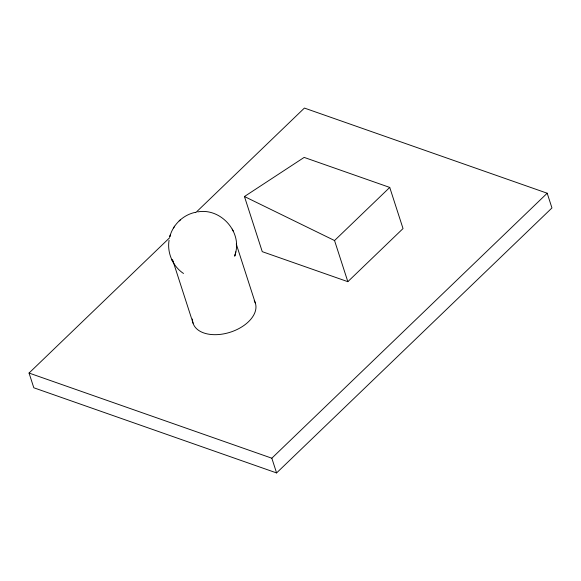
<?xml version="1.0" encoding="UTF-8"?>
<svg xmlns="http://www.w3.org/2000/svg" width="581" height="581" viewBox="0 0 581 581"><rect width="100%" height="100%" fill="white"/><g stroke="black" fill="none" stroke-linecap="round" stroke-linejoin="round"><path stroke-width="0.87" d="M169.064 240.302C166.965 252.924 172.847 266.41 183.516 273.477M235.617 252.829C241.507 230.773 220.177 207.824 197.787 211.891M235.566 253.055L235.051 255.015M235.842 251.834L234.709 256.17L234.993 255.212M170.051 235.879L169.761 236.866C172.826 224.687 183.197 214.774 195.514 212.297M170.11 235.683L170.393 234.724M173.537 227.926L174.656 226.191M195.841 212.544L304.415 108.066L547.193 193.226L551.95 207.954L276.585 472.934L33.807 387.774L29.05 373.046L169.674 237.723M347.837 281.676L334.547 240.541L389.742 187.431L403.032 228.565L347.837 281.676L262.256 251.66L244.448 196.523L304.161 157.407L389.742 187.431M29.05 373.046L271.828 458.206L547.193 193.226M179.173 220.911L179.769 220.366M179.943 220.214L180.502 219.705M244.448 196.523L334.547 240.541M232.255 229.125L232.712 230.025M232.85 230.294L233.308 231.202M171.794 259.692L172.252 260.6M172.39 260.869L172.847 261.77M236.256 244.013L255.386 303.224M271.828 458.206L276.585 472.934M172.579 259.736L193.088 323.239M254.209 300.624A32.718 19.914 -17.9 0 1 229.168 332.557A32.718 19.914 -17.9 0 1 192.514 318.984"/></g></svg>
